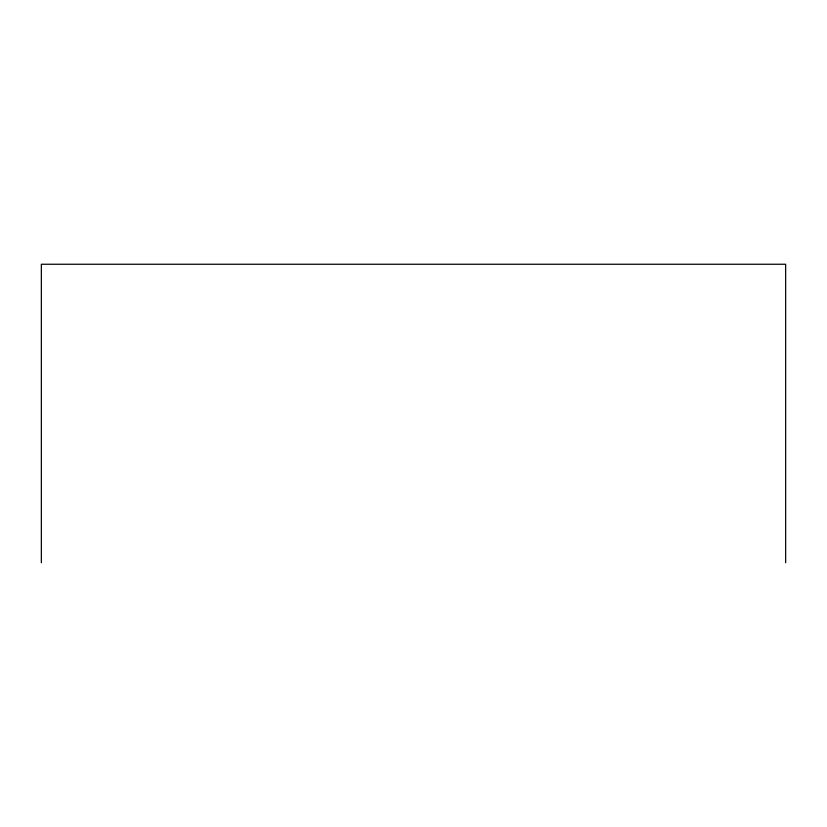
<?xml version="1.0" encoding="UTF-8"?>
<svg xmlns="http://www.w3.org/2000/svg" width="827" height="827" viewBox="0 0 827 827"><rect width="100%" height="100%" fill="white"/><g stroke="black" fill="none" stroke-linecap="round" stroke-linejoin="round"><path stroke-width="1.24" d="M785.65 562.753L785.65 264.247L41.35 264.247L41.35 562.753"/></g></svg>
